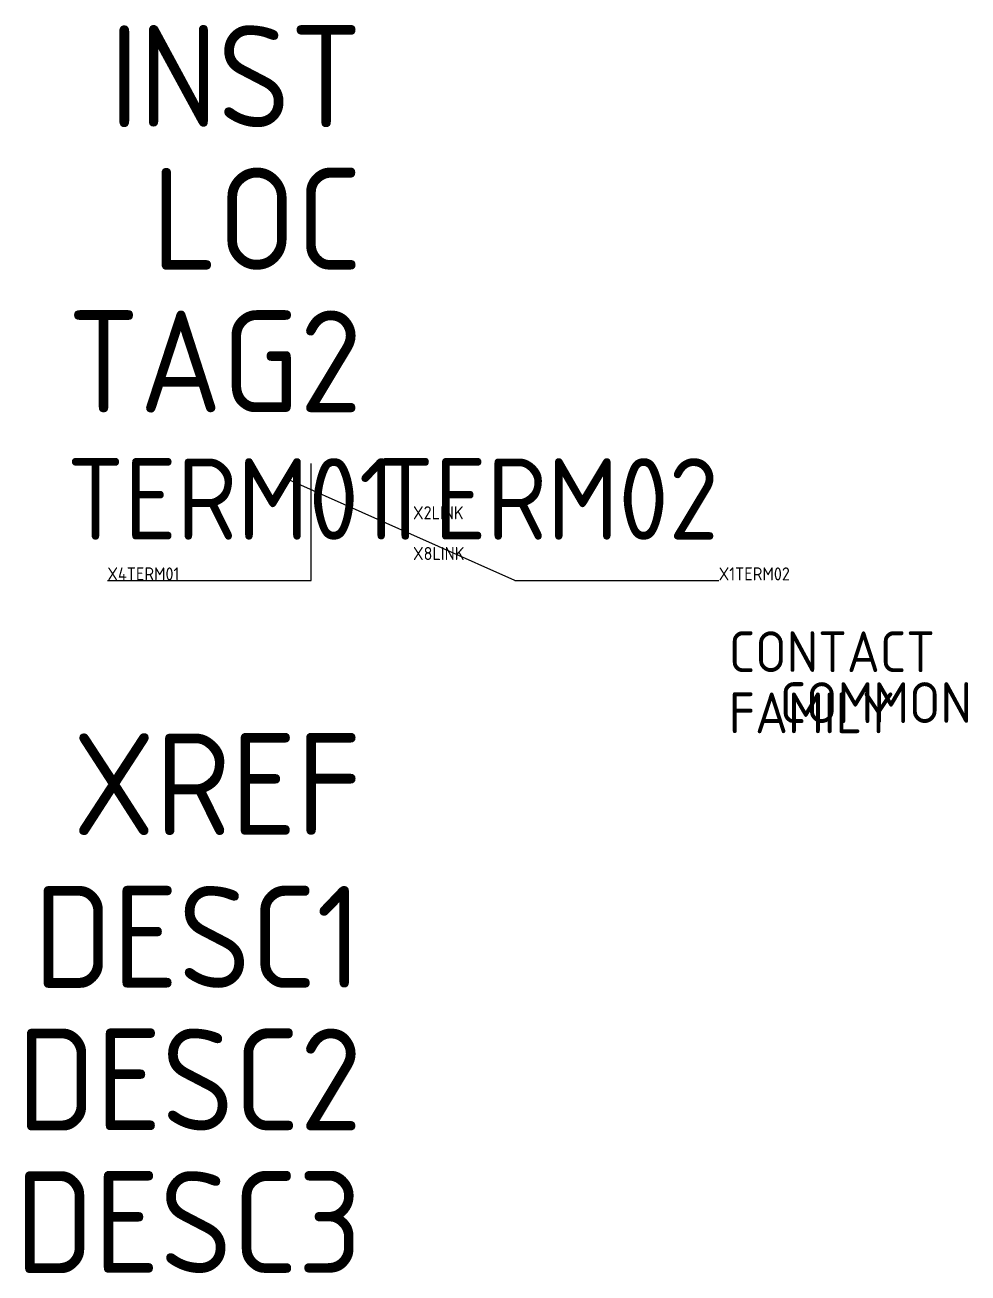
# Model space of a CAD drawing. Extents: x -7 to 16.1, y -17 to 13.6.
import ezdxf
from ezdxf.enums import TextEntityAlignment as Align

# ---------------------------------------------------------------- set-up
doc = ezdxf.new("R2010")
doc.units = 0
doc.header["$MEASUREMENT"] = 0
doc.styles.add('WD_IEC', font='isocp2.shx', dxfattribs={"width": 0.9, "height": 4, "bigfont": 'gbcbig.shx'})

msp = doc.modelspace()

# ---------------------------------------------------------------- linework, layer by layer
for p, q in [((0, 0), (0, 2.8678)), ((5, 0), (-0.625, 2.5)), ((-5, 0), (0, 0)), ((5, 0), (10, 0))]:
    msp.add_line(p, q)

# ---------------------------------------------------------------- texts
at = {"style": 'WD_IEC'}
for tag, text, p in [('INST', '', (1.25, 11.125)), ('LOC', '', (1.25, 7.625)), ('TAG2', 'QK', (1.25, 4.125)), ('DESC1', '', (1.25, -10)), ('DESC2', '', (1.25, -13.5)), ('DESC3', '', (1.25, -17))]:
    msp.add_attdef(tag, text=text, height=2.5, dxfattribs=at).set_placement(p, align=Align.RIGHT)
for tag, p, s, height, flags in [('TERM01', (-6, 1), '', 2, 8), ('X2LINK', (2.5, 1.5), '', 0.32, 1), ('X8LINK', (2.5, 0.5), '', 0.32, 1), ('X4TERM01', (-5, 0), '', 0.32, 1), ('X1TERM02', (10, 0), '', 0.32, 1), ('CONTACT', (10.25, -2.25), 'NC', 1, 1), ('FAMILY', (10.25, -3.75), 'CR', 1, 1), ('COMMON', (11.5, -3.5), '01', 1, 1)]:
    msp.add_attdef(tag, p, s, height=height, dxfattribs=dict(at, flags=flags))
at = {"style": 'WD_IEC', "flags": 8}
for tag, height, p in [('TERM02', 2, (10, 1)), ('XREF', 2.5, (1.25, -6.25))]:
    msp.add_attdef(tag, text='', height=height, dxfattribs=at).set_placement(p, align=Align.RIGHT)

doc.saveas('drawing.dxf')
